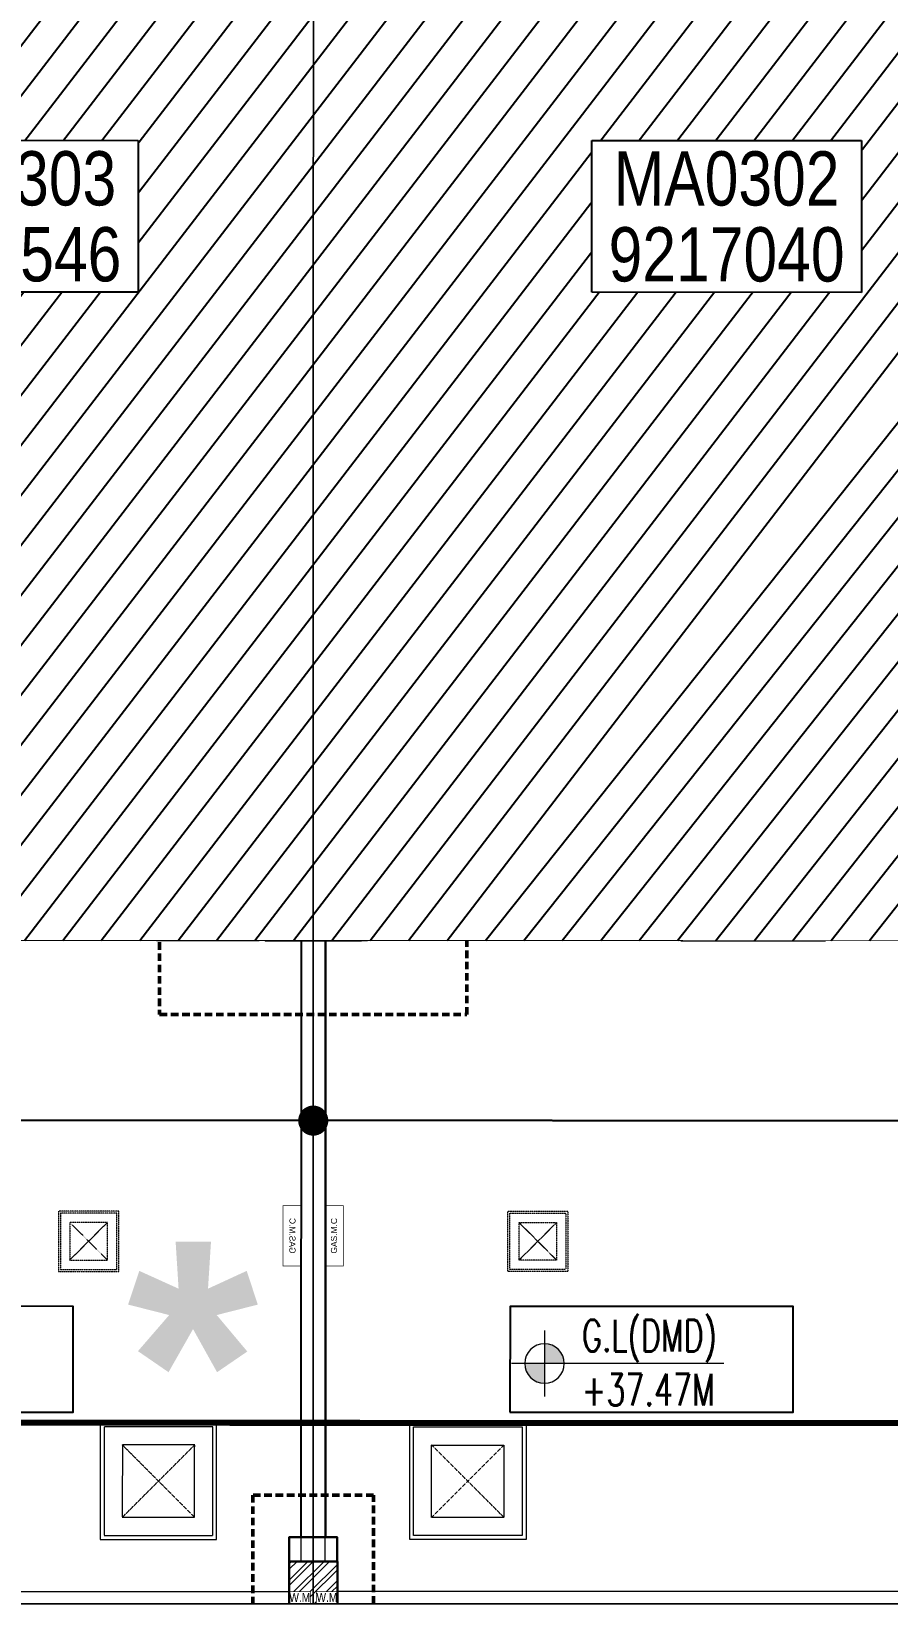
# Model space of a CAD drawing. Header units: centimetres. Extents: x -6122352 to 7132207, y -1694241 to 1947892.
# Drawn here: x 54181 to 61283, y -132466 to -119419 of the extents above; entities that cross this region are included whole.
import ezdxf
from ezdxf.enums import TextEntityAlignment as Align
from ezdxf.xclip import XClip

# ---------------------------------------------------------------- set-up
doc = ezdxf.new("R2010")
doc.units = ezdxf.units.CM
doc.header["$MEASUREMENT"] = 0
doc.header["$XCLIPFRAME"] = 2
for name, pattern in [('23585-XR-AR-END-SETTING OUT PLAN$0$HIDDEN', [0.375, 0.25, -0.125]), ('DASHED2', [0.375, 0.25, -0.125]), ('XR-AR-END-SETTING OUT PLAN$0$23261-XR-AR-SI-GF$0$HIDDEN', [0.375, 0.25, -0.125]), ('XR-AR-MID-SETTING OUT FOR MASTER$0$23585-XR-AR-MID-GROUND FLOOR$0$23261-XR-AR-SI-GF$0$HIDDEN', [0.375, 0.25, -0.125]), ('XR-AR-MID-SETTING OUT FOR MASTER$0$23585-XR-AR-MID-GROUND FLOOR$0$945-4P-1-101-GROUND FLOOR PLAN$0$XR-MIDDLE-GROUND FLOOR PLAN$0$HIDDEN', [9.525, 6.35, -3.175]), ('XR-AR-MID-SETTING OUT FOR MASTER$0$23585-XR-AR-MID-GROUND FLOOR$0$945-4P-1-101-GROUND FLOOR PLAN$0$XR-MIDDLE-GROUND FLOOR PLAN$0$HIDDEN2', [0.1875, 0.125, -0.0625])]:
    doc.linetypes.add(name, pattern=pattern)
for name, color, linetype in [('00-MI-DIM', 7, 'Continuous'), ('23585-XR-AR-BOUNDARY WALLS AND SETBACKS$0$setback', 7, 'XR-AR-END-SETTING OUT PLAN$0$23261-XR-AR-SI-GF$0$HIDDEN'), ('23585-XR-AR-MID-ANNO-GF$0$945-4P-1-101-GROUND FLOOR PLAN$0$XR-MIDDLE-GROUND FLOOR PLAN$0$XR-MIDDLE-GROUND FLOOR PLAN$0$-LPG-CABINET', 6, 'Continuous'), ('@MI-REF LAYER', 7, 'Continuous'), ('B_TH_6', 7, 'Continuous'), ('XR-AR-MID-SETTING OUT FOR MASTER$0$23585-XR-AR-MID-GROUND FLOOR$0$A-Flor-Strs', 1, 'Continuous'), ('XR-AR-MID-SETTING OUT FOR MASTER$0$23585-XR-AR-MID-GROUND FLOOR$0$GS-HATCH-FLOOR TILE', 251, 'Continuous'), ('XREF1$0$S-LEVELS', 2, 'Continuous'), ('XREF1$0$TYPICAL NEW PROFILE', 3, 'Continuous')]:
    doc.layers.add(name, color=color, linetype=linetype)
doc.layers.add('08-Compound Wall-4', color=7, linetype='Continuous', lineweight=25, true_color=0xff4405)
for name, color, linetype, lineweight in [('23585-XR-AR-102-6P-GF$0$A-FLOR-XREF', 7, 'Continuous', 9), ('23585-XR-AR-DAMAC PLOT LIMITS$0$1-Mid units', 41, 'Continuous', 5), ('23585-XR-AR-END-SETTING OUT PLAN$0$A-FLOR-UNDR', 8, '23585-XR-AR-END-SETTING OUT PLAN$0$HIDDEN', 5), ('23585-XR-AR-MID-ANNO-GF$0$945-4P-1-101-GROUND FLOOR PLAN$0$XR-MIDDLE-GROUND FLOOR PLAN$0$XR-MIDDLE-GROUND FLOOR PLAN$0$S-ANNO-TXT', 3, 'Continuous', 25), ('23585-XR-AR-WATER METER$0$A-WALL', 7, 'Continuous', 30), ('23585-XR-AR-WATER METER$0$A-WALL-PATT', 8, 'Continuous', 5), ('23585-XR-AR-WATER METER$0$XR-END-GROUND FLOOR PLAN$0$XR-END-GROUND FLOOR PLAN$0$A-FLOR-PATT_EXT', 8, 'Continuous', 5), ('23585-XR-AR-WATER METER$0$XR-END-GROUND FLOOR PLAN$0$XR-MIDDLE TYPE 2-GROUND FLOOR PLAN$0$XR-MIDDLE-GROUND FLOOR PLAN$0$-DR-RW', 6, 'Continuous', 5), ('23585-XR-AR-WATER METER$0$XR-END-GROUND FLOOR PLAN$0$XR-MIDDLE TYPE 2-GROUND FLOOR PLAN$0$XR-MIDDLE-GROUND FLOOR PLAN$0$S-ANNO-TXT', 3, 'Continuous', 25), ('@ Foundations', 4, 'DASHED2', 50), ('A-ANNO-TEXT', 3, 'Continuous', 25), ('XR-AR-MID-SETTING OUT FOR MASTER$0$23585-XR-AR-MID-GROUND FLOOR$0$$A-GLAZ-WNDO', 232, 'Continuous', 9), ('XR-AR-MID-SETTING OUT FOR MASTER$0$23585-XR-AR-MID-GROUND FLOOR$0$$A-WALL', 1, 'Continuous', 5), ('XR-AR-MID-SETTING OUT FOR MASTER$0$23585-XR-AR-MID-GROUND FLOOR$0$A-DOOR', 31, 'Continuous', 5), ('XR-AR-MID-SETTING OUT FOR MASTER$0$23585-XR-AR-MID-GROUND FLOOR$0$A-DOOR-FULL', 1, 'Continuous', 9), ('XR-AR-MID-SETTING OUT FOR MASTER$0$23585-XR-AR-MID-GROUND FLOOR$0$A-EQUP-KITN-PLAN', 202, 'Continuous', 9), ('XR-AR-MID-SETTING OUT FOR MASTER$0$23585-XR-AR-MID-GROUND FLOOR$0$A-FLOR-OVHD', 9, 'XR-AR-MID-SETTING OUT FOR MASTER$0$23585-XR-AR-MID-GROUND FLOOR$0$23261-XR-AR-SI-GF$0$HIDDEN', 15), ('XR-AR-MID-SETTING OUT FOR MASTER$0$23585-XR-AR-MID-GROUND FLOOR$0$A-FLOR-PATT', 8, 'Continuous', 5), ('XR-AR-MID-SETTING OUT FOR MASTER$0$23585-XR-AR-MID-GROUND FLOOR$0$A-GLAZ-SILL', 8, 'Continuous', 5), ('XR-AR-MID-SETTING OUT FOR MASTER$0$23585-XR-AR-MID-GROUND FLOOR$0$A-GLAZ-WNDO', 232, 'Continuous', 9), ('XR-AR-MID-SETTING OUT FOR MASTER$0$23585-XR-AR-MID-GROUND FLOOR$0$A-WALL', 7, 'Continuous', 30), ('XR-AR-MID-SETTING OUT FOR MASTER$0$23585-XR-AR-MID-GROUND FLOOR$0$A-WALL-FNSH', 9, 'Continuous', 5), ('XR-AR-MID-SETTING OUT FOR MASTER$0$23585-XR-AR-MID-GROUND FLOOR$0$S-COLS', 51, 'Continuous', 40), ('XREF1$0$36-TAGLVL', 23, 'Continuous', 9)]:
    doc.layers.add(name, color=color, linetype=linetype, lineweight=lineweight)
doc.styles.add('23585-XR-AR-MID-ANNO-GF$0$SDC-TEXT', font='arial.ttf')
doc.styles.add('23585-XR-AR-WATER METER$0$XR-END-GROUND FLOOR PLAN$0$XR-MIDDLE TYPE 2-GROUND FLOOR PLAN$0$XR-MIDDLE-GROUND FLOOR PLAN$0$Arial_1', font='arial.ttf', dxfattribs={"height": 0.002951})
doc.styles.add('Arial', font='arialbd.ttf')
doc.styles.add('Xref group 33-41$0$Overall SOP Plan$0$LAC-609-NG10-1-XREF-GRID-125SC$0$GRID-DIM-NO', font='arial.ttf', dxfattribs={"width": 0.8})
doc.styles.add('XREF1$0$DLT_TEXT', font='romans.shx', dxfattribs={"width": 0.7})

# ---------------------------------------------------------------- blocks, each defined once
blk = doc.blocks.new('23585-XR-AR-BOUNDARY WALLS AND SETBACKS')
at = {"layer": '23585-XR-AR-BOUNDARY WALLS AND SETBACKS$0$setback', "ltscale": 40, "const_width": 0.05}
blk.add_lwpolyline([(496524.331, 2768876.629), (496524.23, 2768876.519), (496520.176, 2768872.095), (496516.123, 2768867.671), (496512.069, 2768863.247), (496508.016, 2768858.823), (496505.888, 2768856.501), (496503.962, 2768854.4), (496499.909, 2768849.976), (496499.707, 2768849.755), (496495.856, 2768845.552), (496495.653, 2768845.331), (496491.699, 2768841.016), (496506.076, 2768827.842), (496510.233, 2768832.378), (496514.286, 2768836.802), (496518.34, 2768841.226), (496522.393, 2768845.65), (496526.447, 2768850.074), (496530.5, 2768854.497), (496534.553, 2768858.921), (496538.708, 2768863.456), (496524.331, 2768876.629)], dxfattribs=at)
blk = doc.blocks.new('A$C9d9485f6')
at = {"layer": 'A-ANNO-TEXT', "rotation": 312.4881850805905}
blk.add_blockref('23585-XR-AR-BOUNDARY WALLS AND SETBACKS', (-2377088.535, -1504219.252), dxfattribs=at)
blk = doc.blocks.new('23585-XR-AR-DAMAC PLOT LIMITS')
at = {"layer": '23585-XR-AR-DAMAC PLOT LIMITS$0$1-Mid units', "color": 251, "true_color": 0x636466}
for points in [[(496509.857, 2768865.274), (496513.911, 2768869.698), (496531.606, 2768853.484), (496527.553, 2768849.06)], [(496505.804, 2768860.85), (496509.857, 2768865.274), (496527.553, 2768849.06), (496523.499, 2768844.636)]]:
    blk.add_lwpolyline(points, close=True, dxfattribs=at)
blk = doc.blocks.new('A$Cf093b529')
at = {"layer": 'A-ANNO-TEXT'}
blk.add_blockref('23585-XR-AR-DAMAC PLOT LIMITS', (-495391.99, -2768603.442), dxfattribs=at)
blk = doc.blocks.new('XR-AR-MID-SETTING OUT FOR MASTER$0$23585-XR-AR-MID-GROUND FLOOR$0$945-4P-1-101-GROUND FLOOR PLAN$0$XR-MIDDLE-CAR PARK HATCH')
at = {"layer": 'XR-AR-MID-SETTING OUT FOR MASTER$0$23585-XR-AR-MID-GROUND FLOOR$0$A-FLOR-PATT'}
blk.add_lwpolyline([(9250, 100), (9250, 5500), (15050, 5503), (15050, 100)], close=True, dxfattribs=at)
blk = doc.blocks.new('*U1930')
for points in [[(91, 0), (41, 0), (41, 1021), (91, 1021)], [(0, 0), (38, 0), (38, -50), (50, -50), (50, -122), (0, -122)], [(1100, 0), (1062, 0), (1062, -50), (1050, -50), (1050, -122), (1100, -122)]]:
    blk.add_lwpolyline(points, close=True)
at = {"color": 8, "linetype": 'XR-AR-MID-SETTING OUT FOR MASTER$0$23585-XR-AR-MID-GROUND FLOOR$0$945-4P-1-101-GROUND FLOOR PLAN$0$XR-MIDDLE-GROUND FLOOR PLAN$0$HIDDEN2'}
blk.add_arc((41, 0), 1021, 0, 90, dxfattribs=at)
at = {"layer": 'XR-AR-MID-SETTING OUT FOR MASTER$0$23585-XR-AR-MID-GROUND FLOOR$0$A-GLAZ-SILL', "linetype": 'XR-AR-MID-SETTING OUT FOR MASTER$0$23585-XR-AR-MID-GROUND FLOOR$0$945-4P-1-101-GROUND FLOOR PLAN$0$XR-MIDDLE-GROUND FLOOR PLAN$0$HIDDEN2', "ltscale": 3}
blk.add_lwpolyline([(0, 0), (1100, 0), (1100, -122), (0, -122)], close=True, dxfattribs=at)
blk = doc.blocks.new('*U27')
for points in [[(91, 0), (41, 0), (41, 1021), (91, 1021)], [(0, 0), (38, 0), (38, -50), (50, -50), (50, -250), (0, -250)], [(1100, 0), (1062, 0), (1062, -50), (1050, -50), (1050, -250), (1100, -250)]]:
    blk.add_lwpolyline(points, close=True)
at = {"color": 8, "linetype": 'XR-AR-MID-SETTING OUT FOR MASTER$0$23585-XR-AR-MID-GROUND FLOOR$0$945-4P-1-101-GROUND FLOOR PLAN$0$XR-MIDDLE-GROUND FLOOR PLAN$0$HIDDEN2'}
blk.add_arc((41, 0), 1021, 0, 90, dxfattribs=at)
at = {"layer": 'XR-AR-MID-SETTING OUT FOR MASTER$0$23585-XR-AR-MID-GROUND FLOOR$0$A-GLAZ-SILL', "linetype": 'XR-AR-MID-SETTING OUT FOR MASTER$0$23585-XR-AR-MID-GROUND FLOOR$0$945-4P-1-101-GROUND FLOOR PLAN$0$XR-MIDDLE-GROUND FLOOR PLAN$0$HIDDEN2', "ltscale": 3}
blk.add_lwpolyline([(0, 0), (1100, 0), (1100, -250), (0, -250)], close=True, dxfattribs=at)
blk = doc.blocks.new('XR-AR-MID-SETTING OUT FOR MASTER$0$23585-XR-AR-MID-GROUND FLOOR$0$945-4P-1-101-GROUND FLOOR PLAN$0$XR-MIDDLE-GROUND FLOOR PLAN$0$A$C69996ABC')
at = {"layer": 'XR-AR-MID-SETTING OUT FOR MASTER$0$23585-XR-AR-MID-GROUND FLOOR$0$A-FLOR-OVHD', "linetype": 'XR-AR-MID-SETTING OUT FOR MASTER$0$23585-XR-AR-MID-GROUND FLOOR$0$945-4P-1-101-GROUND FLOOR PLAN$0$XR-MIDDLE-GROUND FLOOR PLAN$0$HIDDEN2', "ltscale": 5}
for p, q in [((0, 0.9), (0.1, 0.9)), ((0, 0.9), (0, 0)), ((0, 0), (0.1, 0))]:
    blk.add_line(p, q, dxfattribs=at)
blk.add_lwpolyline([(0.1, 0.85), (0.25, 0.45), (0.1, 0.05)], dxfattribs=at)
at = {"layer": 'XR-AR-MID-SETTING OUT FOR MASTER$0$23585-XR-AR-MID-GROUND FLOOR$0$A-GLAZ-WNDO'}
for p, q in [((0.1, 0.85), (0.1, 0.9)), ((0.1, 0.9), (0.1, 0)), ((0.25, 0.85), (0.1, 0.85)), ((0.25, 0.9), (0.25, 0.85)), ((0.25, 0.85), (0.25, 0.05)), ((0.1, 0), (0.1, 0.05)), ((0.1, 0.05), (0.25, 0.05)), ((0.25, 0), (0.25, 0.05))]:
    blk.add_line(p, q, dxfattribs=at)
for points in [[(0.25, 0.9), (0.1, 0.9)], [(0.1, 0), (0.25, 0)]]:
    blk.add_lwpolyline(points, dxfattribs=at)
blk.add_lwpolyline([(0.25, 0.85), (0.25, 0.05), (0.2, 0.05), (0.2, 0.85)], close=True, dxfattribs=at)
blk = doc.blocks.new('XR-AR-MID-SETTING OUT FOR MASTER$0$23585-XR-AR-MID-GROUND FLOOR$0$945-4P-1-101-GROUND FLOOR PLAN$0$XR-MIDDLE-GROUND FLOOR PLAN$0$A$C70344426')
at = {"layer": 'XR-AR-MID-SETTING OUT FOR MASTER$0$23585-XR-AR-MID-GROUND FLOOR$0$A-GLAZ-SILL'}
blk.add_line((0.25, 2.65), (0.25, 0), dxfattribs=at)
at = {"layer": 'XR-AR-MID-SETTING OUT FOR MASTER$0$23585-XR-AR-MID-GROUND FLOOR$0$A-GLAZ-WNDO'}
for p, q in [((0, 2.65), (0, 2.6)), ((0, 2.65), (0.25, 2.65)), ((0.15, 2.6), (0.15, 2.65)), ((0, 2.6), (0.15, 2.6)), ((0.15, 2.6), (0.15, 0)), ((0, 1.8), (0, 1.75)), ((0.15, 1.8), (0, 1.8)), ((0, 1.75), (0.15, 1.75)), ((0.15, 1.75), (0.15, 1.8)), ((0, 0.9), (0, 0.85)), ((0.15, 0.9), (0, 0.9)), ((0, 0.85), (0.15, 0.85)), ((0, 0.85), (0, 0.05)), ((0.15, 0.85), (0.15, 0.9)), ((0.15, 0.05), (0, 0.05)), ((0, 0), (0, 0.05)), ((0.15, 0), (0.15, 0.05)), ((0.25, 0), (0, 0))]:
    blk.add_line(p, q, dxfattribs=at)
blk.add_lwpolyline([(0.05, 1.8), (0.05, 2.6), (0, 2.6), (0, 0.9), (0.05, 0.9), (0.05, 1.75)], dxfattribs=at)
blk.add_lwpolyline([(0, 0.85), (0, 0.05), (0.05, 0.05), (0.05, 0.85)], close=True, dxfattribs=at)
blk = doc.blocks.new('*U28')
for points in [[(0, 70), (38, 70), (38, 120), (50, 120), (50, 180), (0, 180)], [(1100, 70), (1062, 70), (1062, 120), (1050, 120), (1050, 180), (1100, 180)], [(91, 70), (41, 70), (41, -951), (91, -951)]]:
    blk.add_lwpolyline(points, close=True)
at = {"color": 8, "linetype": 'XR-AR-MID-SETTING OUT FOR MASTER$0$23585-XR-AR-MID-GROUND FLOOR$0$945-4P-1-101-GROUND FLOOR PLAN$0$XR-MIDDLE-GROUND FLOOR PLAN$0$HIDDEN2'}
blk.add_arc((41, 70), 1021, 270, 0, dxfattribs=at)
at = {"layer": 'XR-AR-MID-SETTING OUT FOR MASTER$0$23585-XR-AR-MID-GROUND FLOOR$0$A-GLAZ-SILL', "linetype": 'XR-AR-MID-SETTING OUT FOR MASTER$0$23585-XR-AR-MID-GROUND FLOOR$0$945-4P-1-101-GROUND FLOOR PLAN$0$XR-MIDDLE-GROUND FLOOR PLAN$0$HIDDEN2', "ltscale": 3}
blk.add_lwpolyline([(0, 70), (1100, 70), (1100, 180), (0, 180)], close=True, dxfattribs=at)
blk = doc.blocks.new('XR-AR-MID-SETTING OUT FOR MASTER$0$23585-XR-AR-MID-GROUND FLOOR$0$945-4P-1-101-GROUND FLOOR PLAN$0$XR-MIDDLE-GROUND FLOOR PLAN$0$A$C2DB306E2')
at = {"layer": 'XR-AR-MID-SETTING OUT FOR MASTER$0$23585-XR-AR-MID-GROUND FLOOR$0$A-DOOR-FULL'}
for p, q in [((0.15, 1.25), (0.05, 1.25)), ((0.05, 1.25), (0.05, 1.2)), ((0.05, 1.2), (0.15, 1.2)), ((0.15, 1.2), (0.15, 1.25)), ((0, 0.8), (0, 0)), ((0, 0.8), (0.04, 0.8)), ((0.04, 0.8), (0.04, 0)), ((0.05, 0.35), (0.05, 0.4)), ((0.05, 0.4), (0.15, 0.4)), ((0.15, 0.4), (0.15, 0.35)), ((0.15, 0.35), (0.05, 0.35)), ((0, 0), (0.04, 0))]:
    blk.add_line(p, q, dxfattribs=at)
at = {"layer": 'XR-AR-MID-SETTING OUT FOR MASTER$0$23585-XR-AR-MID-GROUND FLOOR$0$A-GLAZ-SILL', "linetype": 'XR-AR-MID-SETTING OUT FOR MASTER$0$23585-XR-AR-MID-GROUND FLOOR$0$945-4P-1-101-GROUND FLOOR PLAN$0$XR-MIDDLE-GROUND FLOOR PLAN$0$HIDDEN2', "ltscale": 3}
for p, q in [((0.05, 1.2), (0.05, 0.4)), ((0.15, 1.2), (0.15, 0.4))]:
    blk.add_line(p, q, dxfattribs=at)
blk = doc.blocks.new('XR-AR-MID-SETTING OUT FOR MASTER$0$23585-XR-AR-MID-GROUND FLOOR$0$945-4P-1-101-GROUND FLOOR PLAN$0$XR-MIDDLE-GROUND FLOOR PLAN$0$BREAK LINE1')
blk.add_lwpolyline([(648, -6, 0, 0, 0), (101, -6, 16.7, 16.7, 0), (38, -178, 16.7, 16.7, 0), (-87, 166, 16.7, 16.7, 0), (-149, -6, 0, 0, 0), (-912, -6, 0, 0, 0)], format="xyseb")
blk = doc.blocks.new('XR-AR-MID-SETTING OUT FOR MASTER$0$23585-XR-AR-MID-GROUND FLOOR$0$945-4P-1-101-GROUND FLOOR PLAN$0$XR-MIDDLE-GROUND FLOOR PLAN$0$WRFWF')
at = {"layer": 'XR-AR-MID-SETTING OUT FOR MASTER$0$23585-XR-AR-MID-GROUND FLOOR$0$A-FLOR-OVHD', "linetype": 'XR-AR-MID-SETTING OUT FOR MASTER$0$23585-XR-AR-MID-GROUND FLOOR$0$945-4P-1-101-GROUND FLOOR PLAN$0$XR-MIDDLE-GROUND FLOOR PLAN$0$HIDDEN', "ltscale": 0.1}
for p, q in [((9250, 14090), (9250, 9909)), ((10350, 14089), (9250, 14089)), ((10350, 13809), (9250, 13809)), ((10350, 13529), (9250, 13529)), ((10350, 13249), (9250, 13249)), ((10350, 12969), (9250, 12969)), ((10350, 12689), (9250, 12689)), ((10350, 12409), (9250, 12409)), ((10350, 12129), (9250, 12129)), ((10350, 11849), (9250, 11849)), ((10350, 11569), (9250, 11569)), ((10350, 11289), (9250, 11289)), ((10350, 11009), (9250, 11009)), ((10350, 11009), (10350, 9909)), ((10350, 9909), (9250, 9909))]:
    blk.add_line(p, q, dxfattribs=at)
blk.add_lwpolyline([(10350, 14370), (10350, 11009)], dxfattribs=at)
blk = doc.blocks.new('XR-AR-MID-SETTING OUT FOR MASTER$0$23585-XR-AR-MID-GROUND FLOOR$0$A$C08698786')
at = {"layer": 'XR-AR-MID-SETTING OUT FOR MASTER$0$23585-XR-AR-MID-GROUND FLOOR$0$S-COLS', "color": 252, "lineweight": 30}
for points in [[(-100, 9157), (-100, 7757), (100, 7757), (100, 9157)], [(-100, 6700), (-100, 5500), (100, 5500), (100, 6700)], [(-200, 550), (200, 550), (200, 350), (-200, 350)]]:
    blk.add_lwpolyline(points, close=True, dxfattribs=at)
blk = doc.blocks.new('23585-XR-AR-END-SETTING OUT PLAN$0$MH-800')
at = {"ltscale": 5}
for p, q in [((-294, -651), (306, -51)), ((-294, -51), (306, -651))]:
    blk.add_line(p, q, dxfattribs=at)
for points in [[(-477, 132), (-477, -833), (488, -833), (488, 132)], [(-444, 99), (-444, -801), (456, -801), (456, 99)], [(-294, -51), (-294, -651), (306, -651), (306, -51)]]:
    blk.add_lwpolyline(points, close=True, dxfattribs=at)
blk = doc.blocks.new('XR-AR-MID-SETTING OUT FOR MASTER')
at = {"layer": '23585-XR-AR-MID-ANNO-GF$0$945-4P-1-101-GROUND FLOOR PLAN$0$XR-MIDDLE-GROUND FLOOR PLAN$0$XR-MIDDLE-GROUND FLOOR PLAN$0$-LPG-CABINET', "ltscale": 100, "const_width": 5}
blk.add_lwpolyline([(250, 3300), (250, 2800), (100, 2800), (100, 3300)], close=True, dxfattribs=at)
at = {"layer": 'XR-AR-MID-SETTING OUT FOR MASTER$0$23585-XR-AR-MID-GROUND FLOOR$0$A-EQUP-KITN-PLAN', "color": 8}
for p, q in [((4405, 12103), (5300, 12103)), ((4405, 11503), (4405, 12103))]:
    blk.add_line(p, q, dxfattribs=at)
at = {"layer": 'XR-AR-MID-SETTING OUT FOR MASTER$0$23585-XR-AR-MID-GROUND FLOOR$0$A-FLOR-OVHD', "color": 8, "linetype": 'XR-AR-MID-SETTING OUT FOR MASTER$0$23585-XR-AR-MID-GROUND FLOOR$0$23261-XR-AR-SI-GF$0$HIDDEN', "ltscale": 5}
for p, q in [((3400, 14153), (3400, 12203)), ((3500, 12203), (3500, 14153))]:
    blk.add_line(p, q, dxfattribs=at)
blk.add_lwpolyline([(2750, 12003), (3250, 12003), (3250, 11503), (2750, 11503)], close=True, dxfattribs=at)
for points in [[(2750, 12003), (3250, 11503)], [(2750, 11503), (3250, 12003)]]:
    blk.add_lwpolyline(points, dxfattribs=at)
at = {"layer": 'XR-AR-MID-SETTING OUT FOR MASTER$0$23585-XR-AR-MID-GROUND FLOOR$0$A-Flor-Strs', "color": 8}
for p, q in [((5900, 5803), (4250, 5803)), ((5900, 5503), (4250, 5503))]:
    blk.add_line(p, q, dxfattribs=at)
at = {"layer": 'XR-AR-MID-SETTING OUT FOR MASTER$0$23585-XR-AR-MID-GROUND FLOOR$0$A-WALL', "color": 8}
for points in [[(100, 19473), (-100, 19473), (-100, 5500), (100, 5500), (100, 8850), (1100, 8850), (1100, 8950), (100, 8950), (100, 10950), (2100, 10950), (2100, 9950), (2200, 9950), (2200, 11150), (2100, 11150), (2100, 11050), (100, 11050)], [(2200, 13653), (2200, 13653), (2200, 13853), (1200, 13853), (1200, 13753), (1850, 13753), (1850, 13103), (2100, 13103), (2100, 12653), (1950, 12653), (1950, 12552), (2100, 12552), (2100, 12050), (2200, 12050), (2200, 13203), (2050, 13203), (2050, 13653), (2200, 13653)], [(3400, 12203), (3500, 12203), (3500, 11503), (4400, 11503), (4400, 11253), (3650, 11253), (3650, 11028), (3400, 11028)], [(4250, 5500), (3050, 5500), (3050, 5750), (4000, 5750), (4000, 8850), (3300, 8850), (3300, 8950), (3400, 8950), (3400, 9928), (3650, 9928), (3650, 9100), (4250, 9100)], [(2100, 8950), (2100, 9050), (2200, 9050), (2200, 8950), (2300, 8950), (2300, 8850), (2000, 8850), (2000, 8950)], [(100, 5750), (400, 5750), (400, 5500), (100, 5500)]]:
    blk.add_lwpolyline(points, close=True, dxfattribs=at)
blk.add_lwpolyline([(2100, 11050), (2100, 10950)], dxfattribs=at)
at = {"layer": 'XR-AR-MID-SETTING OUT FOR MASTER$0$23585-XR-AR-MID-GROUND FLOOR$0$A-WALL-FNSH', "color": 8}
for points in [[(2080, 10930), (120, 10930), (120, 8973), (1100, 8973), (1100, 8953)], [(2100, 9950), (2080, 9950), (2080, 10930)]]:
    blk.add_lwpolyline(points, dxfattribs=at)
at = {"layer": '08-Compound Wall-4', "ltscale": 100}
blk.add_blockref('XR-AR-MID-SETTING OUT FOR MASTER$0$23585-XR-AR-MID-GROUND FLOOR$0$945-4P-1-101-GROUND FLOOR PLAN$0$XR-MIDDLE-CAR PARK HATCH', (-9150, 0), dxfattribs=at)
at = {"layer": '23585-XR-AR-END-SETTING OUT PLAN$0$A-FLOR-UNDR', "color": 8, "ltscale": 100, "xscale": -0.5182770836547854, "yscale": 0.5182770836547854, "zscale": 0.5182770836547854, "rotation": 270.0000009865863}
blk.add_blockref('23585-XR-AR-END-SETTING OUT PLAN$0$MH-800', (2045, 3001, 0), dxfattribs=at)
at = {"layer": '23585-XR-AR-END-SETTING OUT PLAN$0$A-FLOR-UNDR', "color": 8, "ltscale": 100, "xscale": -1, "rotation": 270.0000009865863}
blk.add_blockref('23585-XR-AR-END-SETTING OUT PLAN$0$MH-800', (1634, 1009), dxfattribs=at)
at = {"layer": 'XR-AR-MID-SETTING OUT FOR MASTER$0$23585-XR-AR-MID-GROUND FLOOR$0$$A-GLAZ-WNDO', "color": 8}
for name, p, xscale, yscale, zscale, rotation in [('XR-AR-MID-SETTING OUT FOR MASTER$0$23585-XR-AR-MID-GROUND FLOOR$0$945-4P-1-101-GROUND FLOOR PLAN$0$XR-MIDDLE-GROUND FLOOR PLAN$0$A$C69996ABC', (5300, 11253), 1000.000000000049, 1000.000000000049, 1000.000000000049, 90), ('XR-AR-MID-SETTING OUT FOR MASTER$0$23585-XR-AR-MID-GROUND FLOOR$0$945-4P-1-101-GROUND FLOOR PLAN$0$XR-MIDDLE-GROUND FLOOR PLAN$0$A$C70344426', (400, 5500), -1000.000000000001, 1000.000000000001, 1000.000000000001, 270)]:
    blk.add_blockref(name, p, dxfattribs=dict(at, xscale=xscale, yscale=yscale, zscale=zscale, rotation=rotation))
at = {"layer": 'XR-AR-MID-SETTING OUT FOR MASTER$0$23585-XR-AR-MID-GROUND FLOOR$0$$A-WALL', "color": 8}
blk.add_blockref('XR-AR-MID-SETTING OUT FOR MASTER$0$23585-XR-AR-MID-GROUND FLOOR$0$945-4P-1-101-GROUND FLOOR PLAN$0$XR-MIDDLE-GROUND FLOOR PLAN$0$WRFWF', (-9150, -797), dxfattribs=at)
at = {"layer": 'XR-AR-MID-SETTING OUT FOR MASTER$0$23585-XR-AR-MID-GROUND FLOOR$0$A-DOOR', "color": 8, "xscale": -1000.000000000001, "yscale": 1000.000000000001, "zscale": 1000.000000000001, "rotation": 270}
blk.add_blockref('XR-AR-MID-SETTING OUT FOR MASTER$0$23585-XR-AR-MID-GROUND FLOOR$0$945-4P-1-101-GROUND FLOOR PLAN$0$XR-MIDDLE-GROUND FLOOR PLAN$0$A$C2DB306E2', (750, 8800), dxfattribs=at)
at = {"layer": 'XR-AR-MID-SETTING OUT FOR MASTER$0$23585-XR-AR-MID-GROUND FLOOR$0$A-DOOR-FULL', "color": 8, "xscale": 0.8181820445283869, "yscale": 0.8181820445283869, "zscale": 0.8181820445283869, "rotation": 90}
for p in [(2100, 11150), (2100, 9050)]:
    blk.add_blockref('*U1930', p, dxfattribs=at)
at = {"layer": 'XR-AR-MID-SETTING OUT FOR MASTER$0$23585-XR-AR-MID-GROUND FLOOR$0$A-DOOR-FULL', "color": 8, "rotation": 90}
blk.add_blockref('*U27', (3400, 9928), dxfattribs=at)
at = {"layer": 'XR-AR-MID-SETTING OUT FOR MASTER$0$23585-XR-AR-MID-GROUND FLOOR$0$A-DOOR-FULL', "color": 8, "xscale": -0.909090909090913, "yscale": 0.909090909090913, "zscale": 0.909090909090913}
blk.add_blockref('*U28', (3300, 8786), dxfattribs=at)
at = {"layer": 'XR-AR-MID-SETTING OUT FOR MASTER$0$23585-XR-AR-MID-GROUND FLOOR$0$A-FLOR-OVHD', "color": 8, "linetype": 'XR-AR-MID-SETTING OUT FOR MASTER$0$23585-XR-AR-MID-GROUND FLOOR$0$23261-XR-AR-SI-GF$0$HIDDEN', "ltscale": 5, "xscale": -0.9999999999999997, "rotation": 194.2810957359752}
blk.add_blockref('XR-AR-MID-SETTING OUT FOR MASTER$0$23585-XR-AR-MID-GROUND FLOOR$0$945-4P-1-101-GROUND FLOOR PLAN$0$XR-MIDDLE-GROUND FLOOR PLAN$0$BREAK LINE1', (675, 13433), dxfattribs=at)
at = {"layer": 'XR-AR-MID-SETTING OUT FOR MASTER$0$23585-XR-AR-MID-GROUND FLOOR$0$GS-HATCH-FLOOR TILE', "color": 8}
blk.add_blockref('XR-AR-MID-SETTING OUT FOR MASTER$0$23585-XR-AR-MID-GROUND FLOOR$0$A$C08698786', (0, 0), dxfattribs=at)
at = {"layer": '23585-XR-AR-MID-ANNO-GF$0$945-4P-1-101-GROUND FLOOR PLAN$0$XR-MIDDLE-GROUND FLOOR PLAN$0$XR-MIDDLE-GROUND FLOOR PLAN$0$S-ANNO-TXT', "color": 3, "style": '23585-XR-AR-MID-ANNO-GF$0$SDC-TEXT'}
blk.add_text('GAS.M.C', height=50, rotation=90, dxfattribs=at).set_placement((172, 3050), align=Align.MIDDLE)
blk = doc.blocks.new('MID UNIT')
at = {"xscale": 0.001, "yscale": 0.001, "zscale": 0.001}
blk.add_blockref('XR-AR-MID-SETTING OUT FOR MASTER', (0, 0), dxfattribs=at)
blk = doc.blocks.new('TH_6')
at = {"xscale": -1}
blk.add_blockref('MID UNIT', (495826.305, 2769163.997), dxfattribs=at)
blk.add_blockref('MID UNIT', (495826.305, 2769163.997))
at = {"insert": (495825.305, 2769166.997), "char_height": 2, "attachment_point": 2, "style": 'Arial'}
blk.add_mtext('\\pxqc;*', dxfattribs=at)
blk = doc.blocks.new('A$Ce2a03a74')
at = {"layer": 'B_TH_6', "xscale": 999.9914829579993, "yscale": 999.9914829579993, "zscale": 999.9914829579993}
blk.add_blockref('TH_6', (-495790405, -2769140733), dxfattribs=at)
blk = doc.blocks.new('23585-XR-AR-WATER METER')
blk.add_wipeout([(-200, 0), (200, 0), (200, 350), (-200, 350)])
at = {"layer": '23585-XR-AR-WATER METER$0$A-WALL-PATT'}
h = blk.add_hatch(dxfattribs=at)
h.set_pattern_fill('ANSI32', color=252, scale=10)
h.set_pattern_definition([(45, (-9150, -4e-08), (-67.3519, 67.3519), []), (45, (-9105.1, -4e-08), (-67.3519, 67.3519), [])])
h.paths.add_polyline_path([(-200, 350), (-200, 100), (-25, 100), (-25, 0), (25, 0), (25, 100), (200, 100), (200, 350)])
at = {"layer": '23585-XR-AR-WATER METER$0$A-WALL'}
blk.add_lwpolyline([(-200, 0), (200, 0), (200, 350), (-200, 350)], close=True, dxfattribs=at)
at = {"layer": '23585-XR-AR-WATER METER$0$XR-END-GROUND FLOOR PLAN$0$XR-END-GROUND FLOOR PLAN$0$A-FLOR-PATT_EXT'}
blk.add_line((100, 0), (-100, 0), dxfattribs=at)
at = {"layer": '23585-XR-AR-WATER METER$0$XR-END-GROUND FLOOR PLAN$0$XR-MIDDLE TYPE 2-GROUND FLOOR PLAN$0$XR-MIDDLE-GROUND FLOOR PLAN$0$-DR-RW', "ltscale": 100, "const_width": 5}
for points in [[(-200, 0), (-200, 100), (-25, 100), (-25, 0)], [(25, 0), (25, 100), (200, 100), (200, 0)]]:
    blk.add_lwpolyline(points, close=True, dxfattribs=at)
at = {"layer": '23585-XR-AR-WATER METER$0$XR-END-GROUND FLOOR PLAN$0$XR-MIDDLE TYPE 2-GROUND FLOOR PLAN$0$XR-MIDDLE-GROUND FLOOR PLAN$0$S-ANNO-TXT', "style": '23585-XR-AR-WATER METER$0$XR-END-GROUND FLOOR PLAN$0$XR-MIDDLE TYPE 2-GROUND FLOOR PLAN$0$XR-MIDDLE-GROUND FLOOR PLAN$0$Arial_1', "width": 0.8}
for p in [(-112, 52), (113, 52)]:
    blk.add_text('W.M', height=75, dxfattribs=at).set_placement(p, align=Align.MIDDLE)
blk = doc.blocks.new('A$C4abd1289')
at = {"layer": '08-Compound Wall-4', "ltscale": 100}
for points in [[(0, 0), (200, 0), (200, -4950), (0, -4950)], [(6000, 0), (6200, 0), (6200, -4950), (6000, -4950)]]:
    blk.add_lwpolyline(points, close=True, dxfattribs=at)
blk = doc.blocks.new('23585-XR-AR-MALDIVE-2$0$TH_6')
at = {"ltscale": 10, "xscale": 0.00100002623446598, "yscale": 0.00100002623446598, "zscale": 0.00100002623446598}
blk.add_blockref('A$Ce2a03a74', (495794.627, 2769164.318), dxfattribs=at)
at = {"layer": '@ Foundations', "linetype": 'DASHED2', "ltscale": 0.25}
blk.add_lwpolyline([(495825.03, 2769168.882), (495827.58, 2769168.882), (495827.58, 2769173.982), (495825.03, 2769173.982)], close=True, dxfattribs=at)
at = {"color": 10, "xscale": 0.001000007156229904, "yscale": 0.001000007156229904, "zscale": 0.001000007156229904}
for p in [(495820.206, 2769169.497), (495826.206, 2769169.498)]:
    blk.add_blockref('A$C4abd1289', p, dxfattribs=at)
at = {"layer": '23585-XR-AR-102-6P-GF$0$A-FLOR-XREF', "xscale": 0.001, "yscale": 0.001, "zscale": 0.001}
blk.add_blockref('23585-XR-AR-WATER METER', (495826.306, 2769163.996), dxfattribs=at)
at = {"layer": '@ Foundations', "linetype": 'DASHED2', "ltscale": 0.25, "elevation": 0}
blk.add_lwpolyline([(495826.806, 2769164.896), (495825.805, 2769164.896), (495825.805, 2769163.996), (495826.806, 2769163.996)], close=True, dxfattribs=at)
blk = doc.blocks.new('A$C0dde5bbf')
at = {"color": 1, "true_color": 0xeb0000, "const_width": 0.008}
blk.add_lwpolyline([(45.153, 0), (39.153, 0), (33.153, 0), (27.153, 0), (21.153, 0), (15.153, 0), (9.153, 0), (0, 0), (0.001, 24), (2.853, 24), (8.853, 24), (9.153, 24), (14.853, 24), (15.153, 24), (21.153, 24), (24.003, 24), (27.153, 24), (33.153, 24), (39.153, 24), (45.153, 24), (51.153, 24), (54.303, 24), (54.303, 0)], close=True, dxfattribs=at)
blk = doc.blocks.new('_Dot')
at = {"color": 0, "linetype": 'ByBlock', "lineweight": -2}
blk.add_line((-0.5, 0), (-1, 0), dxfattribs=at)
at = {"color": 0, "linetype": 'ByBlock', "const_width": 0.5}
blk.add_lwpolyline([(-0.25, 0, 1), (0.25, 0, 1)], format="xyb", close=True, dxfattribs=at)
blk = doc.blocks.new('XREF1$0$LVL  ATTR')
at = {"color": 7}
blk.add_wipeout([(-0.337, 0.384), (1.897, 0.384), (1.897, -0.45), (-0.337, -0.45)], dxfattribs=at)
at = {"layer": 'XREF1$0$36-TAGLVL', "extrusion": (-4.88814e-07, 1.40652e-17, 1)}
h = blk.add_hatch(color=252, dxfattribs=at)
h.paths.add_polyline_path([(-0.065, 0.156, 0.414214), (-0.222, 0), (-0.065, 0)])
h.paths.add_polyline_path([(0.091, 0), (-0.065, 0), (-0.065, -0.156, 0.414214)])
for p, q in [((-0.065, -0.26), (-0.065, 0.26)), ((1.351, 0, 0), (-0.325, 0, 0))]:
    blk.add_line(p, q, dxfattribs=at)
blk.add_circle((-0.065, 0, 0), 0.156, dxfattribs=at)
at = {"layer": 'XREF1$0$S-LEVELS', "color": 1}
blk.add_lwpolyline([(-0.337, 0.384), (1.897, 0.384), (1.897, -0.45), (-0.337, -0.45)], close=True, dxfattribs=at)
at = {"layer": 'XREF1$0$TYPICAL NEW PROFILE', "color": 3, "style": 'XREF1$0$DLT_TEXT', "width": 0.7}
for tag, p in [('+0.00M', (0.241, 0.067, 0)), ('S.S.L', (0.241, -0.345, 0))]:
    blk.add_attdef(tag, p, '', height=0.25, dxfattribs=at)
blk = doc.blocks.new('A$C9e9a1b4a')
at = {"color": 1, "true_color": 0xeb0000, "const_width": 0.008}
blk.add_lwpolyline([(50.791, -13.452), (44.791, -13.452), (38.791, -13.452), (32.791, -13.452), (26.791, -13.452), (20.791, -13.452), (14.791, -13.452), (5.638, -13.452), (5.639, 10.548), (8.491, 10.548), (14.491, 10.548), (14.791, 10.548), (20.491, 10.548), (20.791, 10.548), (26.791, 10.548), (29.641, 10.548), (32.791, 10.548), (38.791, 10.548), (44.791, 10.548), (50.791, 10.548), (56.791, 10.548), (59.941, 10.548), (59.941, -13.452)], close=True, dxfattribs=at)

msp = doc.modelspace()

# ---------------------------------------------------------------- block references
at = {"layer": '@MI-REF LAYER', "xscale": 1000, "yscale": 1000, "zscale": 1000}
msp.add_blockref('A$C9d9485f6', (-23958.95046, 48155.57226), dxfattribs=at)

# ---------------------------------------------------------------- next in the draw order: block references
at = {"layer": '@MI-REF LAYER'}
ref = msp.add_blockref('23585-XR-AR-MALDIVE-2$0$TH_6', (-496247326.37167, -2769210907.2517), dxfattribs=dict(at, xscale=1000, yscale=1000, zscale=1000, rotation=359.9901192584459))
XClip(ref).set_block_clipping_path([(495847.3946773305, 2769163.996290327), (495847.3951444335, 2769187.9361643074), (495844.3002996335, 2769187.9361991249), (495838.3002991418, 2769187.9361946657), (495832.3052257986, 2769187.9361903295), (495826.3004369352, 2769187.9363213265), (495820.3001495281, 2769187.9363291273), (495817.1551721904, 2769187.9363977872), (495814.3003452776, 2769187.9364601057), (495808.3002873205, 2769187.9364546384), (495807.8734177209, 2769187.9364567325), (495802.3002497826, 2769187.9364512516), (495801.8927909273, 2769187.9364531948), (495796.0052516342, 2769187.9364065453), (495793.3567334122, 2769187.9365685666), (495793.3523089078, 2769163.9964517718)])

# ---------------------------------------------------------------- next in the draw order: linework, layer by layer
at = {"layer": '@MI-REF LAYER', "linetype": 'DASHED2', "extrusion": (1.19239e-12, 6.92406e-09, 1), "elevation": -0.00087}
msp.add_lwpolyline([(68518.36293, -128454.48823), (51939.24421, -128451.62848), (51433.33084, -127714.96989)], dxfattribs=at)

# ---------------------------------------------------------------- next in the draw order: block references
at = {"layer": '@MI-REF LAYER', "color": 10, "xscale": 1000, "yscale": 1000, "zscale": 1000, "rotation": 359.9901192014406}
msp.add_blockref('A$C0dde5bbf', (23364.61104, -132452.49956), dxfattribs=at)
at = {"layer": '@MI-REF LAYER', "extrusion": (1.19239e-12, 6.92406e-09, 1), "xscale": 250.0000000000001, "yscale": 250.0000000000001, "zscale": 250.0000000000001, "rotation": 0.03500816960151289}
msp.add_blockref('_Dot', (56518.5009, -128452.41819, -10.41784), dxfattribs=at)

# ---------------------------------------------------------------- next in the draw order: block references
at = {"layer": '@MI-REF LAYER', "color": 7}
ref = msp.add_blockref('XREF1$0$LVL  ATTR', (52530.93471, -130465.44628, -0.00041), dxfattribs=dict(at, xscale=-1051.480567989675, yscale=1051.480567989676, zscale=1051.480567989675, rotation=179.9900706703991))
ref.add_attrib('S.S.L', 'G.L(DMD)', (52773.99841, -130365.31677, -0.15153), dxfattribs={"layer": 'XREF1$0$TYPICAL NEW PROFILE', "color": 3, "height": 262.870142, "rotation": 359.990073961, "style": 'XREF1$0$DLT_TEXT', "width": 0.7})
ref.add_attrib('+0.00M', '+37.48M ', (52771.69503, -130814.65137, -0.15153), dxfattribs={"layer": 'XREF1$0$TYPICAL NEW PROFILE', "color": 3, "height": 262.870142, "rotation": 359.990073961, "style": 'XREF1$0$DLT_TEXT', "width": 0.7})
ref = msp.add_blockref('XREF1$0$LVL  ATTR', (58504.9976, -130466.93437, -0.00041), dxfattribs=dict(at, xscale=-1051.480567989675, yscale=1051.480567989676, zscale=1051.480567989675, rotation=179.9900706703991))
ref.add_attrib('S.S.L', 'G.L(DMD)', (58748.0613, -130366.80486, -0.15153), dxfattribs={"layer": 'XREF1$0$TYPICAL NEW PROFILE', "color": 3, "height": 262.870142, "rotation": 359.990073961, "style": 'XREF1$0$DLT_TEXT', "width": 0.7})
ref.add_attrib('+0.00M', '+37.47M ', (58745.75792, -130816.13946, -0.15153), dxfattribs={"layer": 'XREF1$0$TYPICAL NEW PROFILE', "color": 3, "height": 262.870142, "rotation": 359.990073961, "style": 'XREF1$0$DLT_TEXT', "width": 0.7})

# ---------------------------------------------------------------- next in the draw order: wipeouts: each hides what was drawn before it
at = {"color": 10}
msp.add_wipeout([(26371.36217, -112679.02863), (26368.94537, -126952.55203), (74669.94516, -126960.88068), (74671.14394, -112687.35655), (68422.33985, -112686.29507), (68422.42265, -112986.90214), (32621.28717, -112980.72819), (32621.47366, -112680.10503), (26370.06295, -112679.01081)], dxfattribs=at).dxf.layer = '@MI-REF LAYER'

# ---------------------------------------------------------------- next in the draw order: hatches: boundary and pattern name
at = {"layer": '@MI-REF LAYER'}
h = msp.add_hatch(dxfattribs=at)
h.set_pattern_fill('ANSI31', color=256, scale=1999.999998, angle=6.722712846)
h.set_pattern_definition([(51.722712846, (-2376941521.7, -1504247754.46), (-196.255499328, 154.866971583), [])])
h.paths.add_polyline_path([(74668.64594, -126960.88139), (74669.89675, -112687.35634), (68438.35395, -112708.14719), (68420.87232, -112988.31513), (32621.53804, -112980.72823), (32620.0398, -112680.08863), (26370.06295, -112679.01081), (26367.65192, -126952.55181)])

# ---------------------------------------------------------------- next in the draw order: texts
at = {"layer": '00-MI-DIM', "color": 7, "char_height": 450, "width": 2056.8768806, "attachment_point": 1, "rotation": 359.988031613, "line_spacing_factor": 0.839439, "style": 'Xref group 33-41$0$Overall SOP Plan$0$LAC-609-NG10-1-XREF-GRID-125SC$0$GRID-DIM-NO', "bg_fill": 19, "box_fill_scale": 1.2, "bg_fill_color": 256, "bg_fill_transparency": 0}
for s, insert in [('\\pxqc;MA0303 9219546', (52919.28422, -120412.05182, -157.46104)), ('\\pxqc;MA0302 9217040', (58919.28899, -120412.96851, -157.46104))]:
    msp.add_mtext(s, dxfattribs=dict(at, insert=insert))

# ---------------------------------------------------------------- next in the draw order: linework, layer by layer
at = {"layer": '@MI-REF LAYER', "const_width": 5}
msp.add_lwpolyline([(26368.95115, -126952.55203), (74669.94516, -126960.88162), (74671.19598, -112687.35656), (68422.33985, -112686.27894), (68422.42265, -112986.90215), (32621.28717, -112980.72819), (32621.47366, -112680.10503), (26371.36217, -112679.01104)], close=True, dxfattribs=at)

# ---------------------------------------------------------------- next in the draw order: block references
at = {"layer": '@MI-REF LAYER', "xscale": 1000, "yscale": 1000, "zscale": 1000, "rotation": 312.4882903633292}
msp.add_blockref('A$Cf093b529', (-891608.73293, 539022.72011), dxfattribs=at)
at = {"layer": '@MI-REF LAYER', "color": 10, "xscale": 1000, "yscale": 1000, "zscale": 1000, "rotation": 359.9901192577963}
msp.add_blockref('A$C9e9a1b4a', (17729.24292, -118999.27747), dxfattribs=at)

doc.saveas('drawing.dxf')
